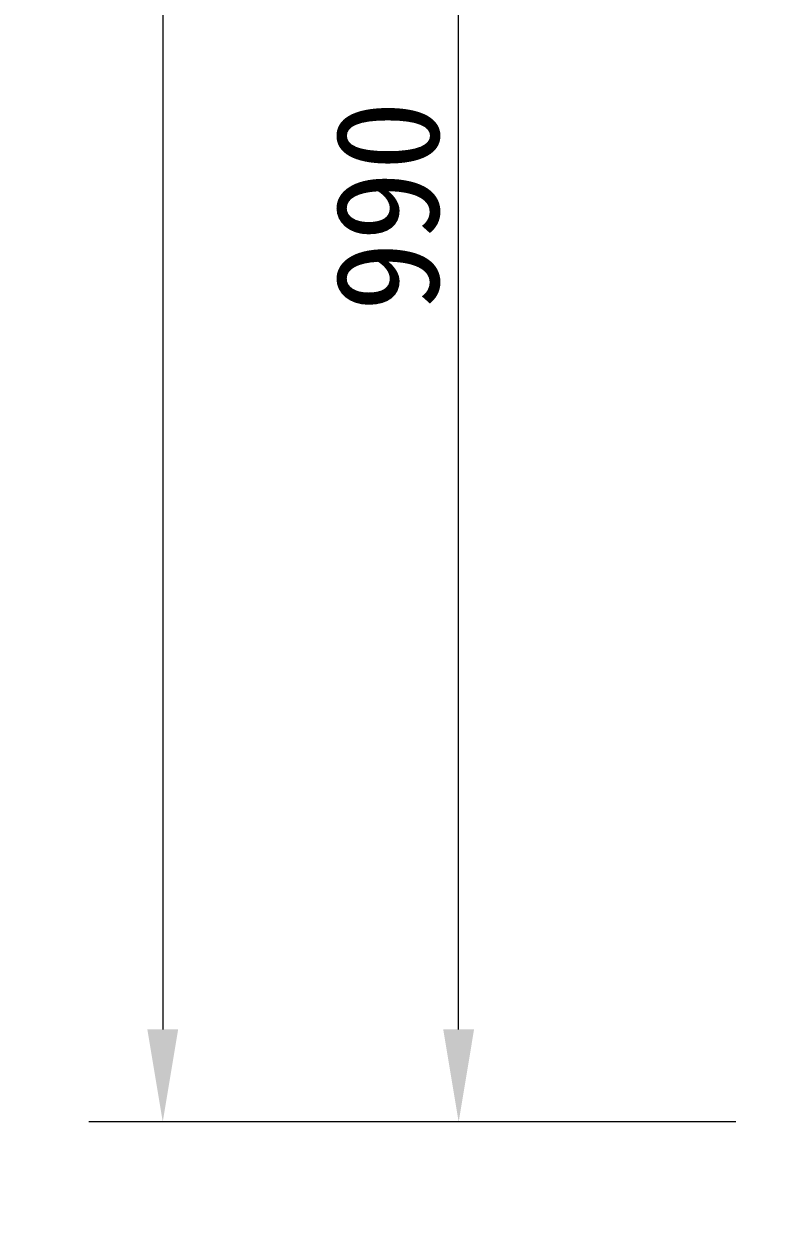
# Model space of a CAD drawing. Header units: millimetres. Extents: x 120 to 9117, y 110 to 4090.
# Drawn here: x 1405 to 1805, y 1462 to 2111 of the extents above; entities that cross this region are included whole.
import ezdxf

# ---------------------------------------------------------------- set-up
doc = ezdxf.new("R2010")
doc.units = ezdxf.units.MM
doc.header["$LTSCALE"] = 20
doc.layers.add('尺寸 (ISO)', color=7, linetype='Continuous', lineweight=18, true_color=0x008000)
doc.styles.add('最新国标', font='simfang.ttf')
doc.dimstyles.new('默认 (GB)', dxfattribs={"dimscale": 20, "dimtxt": 2.8, "dimasz": 2.5, "dimexe": 2, "dimexo": 1.5, "dimgap": 0.5, "dimtad": 1, "dimtoh": 1, "dimdsep": 46, "dimtxsty": '最新国标', "dimcen": 0.09, "dimdle": 10, "dimclrd": 256, "dimclre": 256, "dimclrt": 256, "dimaunit": 1, "dimadec": 3, "dimazin": 2, "dimtfac": 0.535714, "dimtdec": 3, "dimtmove": 0, "dimatfit": 3, "dimfxl": 0, "dimtolj": 1, "dimlwd": -1, "dimlwe": -1, "dimarcsym": 0})

# ---------------------------------------------------------------- blocks, each defined once
blk = doc.blocks.new('*D6')
at = {"layer": 'Defpoints', "color": 0, "transparency": 16777216}
for p in [(1820.28, 3517.01), (1480.19, 1517.01), (1820.28, 1517.01)]:
    blk.add_point(p, dxfattribs=at)
at = {"layer": '尺寸 (ISO)', "color": 116, "true_color": 0x00803f, "transparency": 16777216}
for p, q in [((1790.28, 3517.01), (1440.19, 3517.01)), ((1480.19, 3467.01), (1480.19, 1567.01)), ((1790.28, 1517.01), (1440.19, 1517.01))]:
    blk.add_line(p, q, dxfattribs=at)
for points in [[(1471.85, 3467.01), (1488.52, 3467.01), (1480.19, 3517.01)], [(1471.85, 1567.01), (1488.52, 1567.01), (1480.19, 1517.01)]]:
    blk.add_solid(points, dxfattribs=at)
at = {"layer": '尺寸 (ISO)', "transparency": 16777216, "insert": (1441.87, 2517.01), "char_height": 56, "attachment_point": 5, "rotation": 90, "style": '最新国标'}
blk.add_mtext('\\A1;2000', dxfattribs=at)
blk = doc.blocks.new('*D10')
at = {"layer": 'Defpoints', "color": 0, "transparency": 16777216}
for p in [(1640.28, 2507.01), (1840.28, 2507.01), (1820.28, 1517.01)]:
    blk.add_point(p, dxfattribs=at)
at = {"layer": '尺寸 (ISO)', "color": 116, "true_color": 0x00803f, "transparency": 16777216}
for p, q in [((1810.28, 2507.01), (1600.28, 2507.01)), ((1640.28, 1567.01), (1640.28, 2457.01)), ((1790.28, 1517.01), (1600.28, 1517.01))]:
    blk.add_line(p, q, dxfattribs=at)
for points in [[(1631.95, 2457.01), (1648.61, 2457.01), (1640.28, 2507.01)], [(1631.95, 1567.01), (1648.61, 1567.01), (1640.28, 1517.01)]]:
    blk.add_solid(points, dxfattribs=at)
at = {"layer": '尺寸 (ISO)', "transparency": 16777216, "insert": (1601.96, 2012.01), "char_height": 56, "attachment_point": 5, "rotation": 90, "style": '最新国标'}
blk.add_mtext('\\A1;990', dxfattribs=at)
blk = doc.blocks.new('_DotSmall')
at = {"color": 0, "linetype": 'ByBlock', "const_width": 0.5}
blk.add_lwpolyline([(-0.0625, 0, 1), (0.0625, 0, 1)], format="xyb", close=True, dxfattribs=at)
blk = doc.blocks.new('*D20')
at = {"layer": 'Defpoints', "color": 0, "transparency": 16777216}
for p in [(1830.28, 1585.51), (1820.28, 1517.01), (1830.28, 1208.28)]:
    blk.add_point(p, dxfattribs=at)
at = {"layer": '尺寸 (ISO)', "color": 116, "true_color": 0x00803f, "transparency": 16777216}
for p, q in [((1830.28, 1555.51), (1830.28, 1168.28)), ((1820.28, 1487.01), (1820.28, 1168.28)), ((1770.28, 1208.28), (1631.8, 1208.28)), ((1830.28, 1208.28), (1820.28, 1208.28)), ((1830.28, 1208.28), (1930.28, 1208.28))]:
    blk.add_line(p, q, dxfattribs=at)
blk.add_solid([(1770.28, 1216.61), (1770.28, 1199.94), (1820.28, 1208.28)], dxfattribs=at)
at = {"layer": '尺寸 (ISO)', "color": 116, "true_color": 0x00803f, "transparency": 16777216, "xscale": 50, "yscale": 50, "zscale": 50, "rotation": 180}
blk.add_blockref('_DotSmall', (1830.28, 1208.28), dxfattribs=at)
at = {"layer": '尺寸 (ISO)', "transparency": 16777216, "insert": (1676.04, 1246.6), "char_height": 56, "attachment_point": 5, "style": '最新国标'}
blk.add_mtext('\\A1;10', dxfattribs=at)

msp = doc.modelspace()

# ---------------------------------------------------------------- dimensions: what is measured, and where the dimension line sits
at = {"layer": '尺寸 (ISO)', "color": 116, "true_color": 0x00803f}
for base, p1, p2, angle, override, picture, middle in [((1480.187, 1517.011), (1820.28, 3517.011), (1820.28, 1517.011), 90, {"dimgap": 0.5, "dimtoh": 0, "dimdec": 2, "dimtol": 0, "dimlim": 0, "dimtp": 0, "dimtm": 0, "dimtdec": 3, "dimtofl": 0, "dimatfit": 1}, '*D6', (1480.187, 2517.011)), ((1640.28, 2507.011), (1820.28, 1517.011), (1840.28, 2507.011), 270, {"dimgap": 0.5, "dimtoh": 0, "dimdec": 2, "dimtol": 0, "dimlim": 0, "dimtp": 0, "dimtm": 0, "dimtdec": 3, "dimtofl": 0, "dimatfit": 1}, '*D10', (1640.28, 2012.011)), ((1830.28, 1208.278), (1820.28, 1517.011), (1830.28, 1585.511), 180, {"dimgap": 0.5, "dimtoh": 0, "dimdec": 2, "dimblk2": 'DotSmall', "dimsah": 1, "dimdle": 0, "dimtol": 0, "dimlim": 0, "dimtp": 0, "dimtm": 0, "dimtdec": 3, "dimtofl": 1, "dimatfit": 1}, '*D20', (1676.04, 1208.278))]:
    dim = msp.add_linear_dim(base=base, p1=p1, p2=p2, angle=angle, dimstyle='默认 (GB)', override=override, dxfattribs=at)
    dim.commit()
    dim.dimension.update_dxf_attribs({"geometry": picture, "text_midpoint": middle, "dimtype": 160})

doc.saveas('drawing.dxf')
